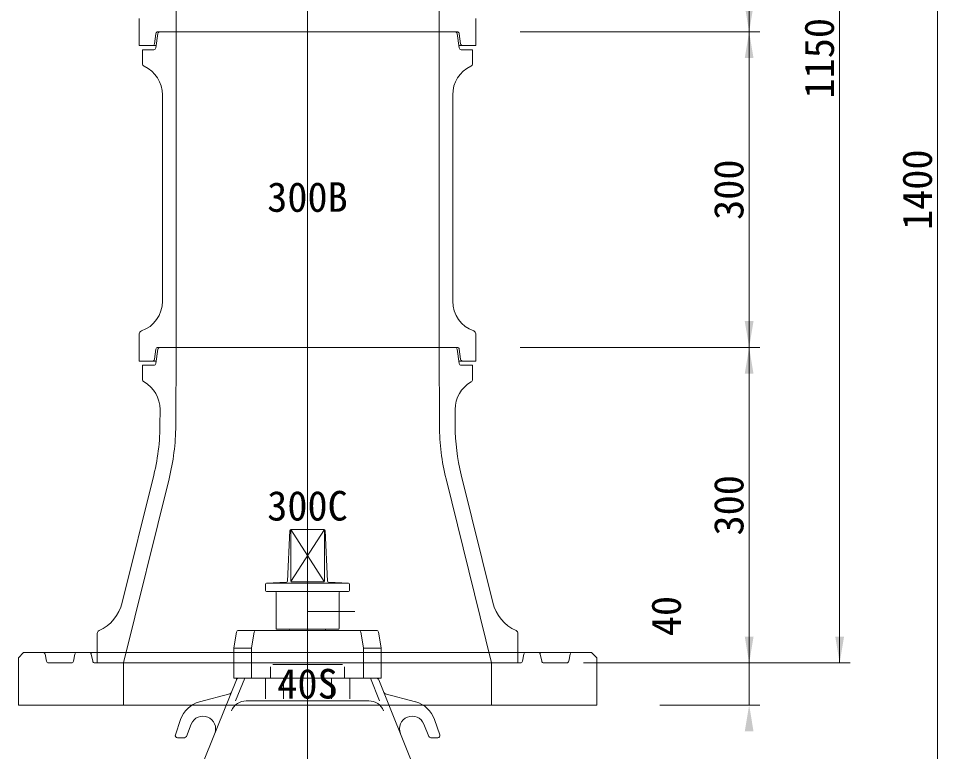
# Model space of a CAD drawing. Units: millimetres, scale not verified. Extents: x -6861 to 6861, y -5221 to 5221.
# Drawn here: x 4348 to 5222, y -552 to 145 of the extents above; entities that cross this region are included whole.
import ezdxf
from ezdxf.enums import TextEntityAlignment as Align

# ---------------------------------------------------------------- set-up
doc = ezdxf.new("R2010")
doc.units = ezdxf.units.MM
doc.header["$LTSCALE"] = 20
for name, color, linetype, lineweight in [('0-4_TEMP', 3, 'Continuous', 18), ('0-5_細線', 7, 'Continuous', 18), ('0-6_仕切弁', 7, 'Continuous', 18), ('0-7_寸法', 1, 'Continuous', 18)]:
    doc.layers.add(name, color=color, linetype=linetype, lineweight=lineweight)
doc.layers.add('0-8_注釈', color=1, linetype='Continuous')
doc.styles.add('ＭＳ ゴシック', font='')
doc.styles.get('ＭＳ ゴシック').set_extended_font_data('MS Gothic')

msp = doc.modelspace()

# ---------------------------------------------------------------- linework, layer by layer
at = {"layer": '0-4_TEMP'}
for p, q in [((4622.8, 332.35), (4622.8, 119.35)), ((4622.8, 132.35), (4622.8, -180.65)), ((4622.8, -13.84), (4622.8, -862.68)), ((4622.8, -127.15), (4622.8, -427.15)), ((4622.8, -315.65), (4622.8, -967.15))]:
    msp.add_line(p, q, dxfattribs=at)
at = {"layer": '0-5_細線'}
for p, q in [((4497.8, 332.35), (4497.8, 132.35)), ((4747.8, 332.35), (4747.8, 132.35)), ((4462.8, 119.35), (4462.8, 145.15)), ((4782.8, 145.15), (4782.8, 119.35)), ((4480.54, 132.35), (4622.8, 132.35)), ((4497.8, 132.35), (4497.8, -167.65)), ((4765.06, 132.35), (4622.8, 132.35)), ((4747.8, 132.35), (4747.8, -167.65)), ((4478.55, 130.62), (4477.21, 121.07)), ((4478.55, 117.06), (4480.55, 130.64)), ((4765.05, 130.64), (4767.05, 117.06)), ((4767.04, 130.62), (4768.38, 121.07)), ((4462.8, 119.35), (4478.89, 119.35)), ((4465.8, 102.32), (4465.8, 115.35)), ((4476.57, 115.35), (4465.8, 115.35)), ((4766.71, 119.35), (4782.8, 119.35)), ((4779.8, 115.35), (4769.02, 115.35)), ((4779.8, 115.35), (4779.8, 102.32)), ((4484.8, -123.74), (4484.8, 72.44)), ((4760.8, 72.44), (4760.8, -123.74)), ((4462.8, -180.65), (4462.8, -154.85)), ((4782.8, -154.85), (4782.8, -180.65)), ((4478.55, -169.38), (4477.21, -178.93)), ((4478.55, -182.94), (4480.55, -169.36)), ((4480.54, -167.65), (4622.8, -167.65)), ((4497.43, -241.99), (4497.8, -167.65)), ((4765.06, -167.65), (4622.8, -167.65)), ((4748.17, -241.99), (4747.8, -167.65)), ((4765.05, -169.36), (4767.05, -182.94)), ((4767.04, -169.38), (4768.38, -178.93)), ((4462.8, -180.65), (4478.89, -180.65)), ((4766.71, -180.65), (4782.8, -180.65)), ((4465.8, -184.65), (4476.57, -184.65)), ((4465.8, -184.65), (4465.8, -197.85)), ((4779.8, -184.65), (4769.02, -184.65)), ((4779.8, -184.65), (4779.8, -197.85)), ((4482.5, -226.7), (4482.43, -241.91)), ((4763.18, -241.95), (4763.1, -226.69)), ((4476.57, -288.96), (4446.56, -410.21)), ((4447.8, -467.65), (4491.13, -292.57)), ((4797.8, -467.65), (4754.46, -292.57)), ((4799.03, -410.21), (4768.97, -288.77)), ((4422.8, -439.62), (4422.8, -467.65)), ((4822.8, -439.62), (4822.8, -467.65)), ((4373.12, -459.26), (4374.48, -466.05)), ((4400.12, -466.05), (4401.48, -459.26)), ((4415.16, -457.65), (4830.44, -457.65)), ((4417.12, -459.26), (4418.48, -466.05)), ((4828.48, -459.26), (4827.12, -466.05)), ((4830.44, -457.65), (4892.8, -457.65)), ((4830.44, -457.65), (4842.16, -457.65)), ((4845.48, -466.05), (4844.12, -459.26)), ((4872.48, -459.26), (4871.12, -466.05)), ((4897.8, -462.65), (4892.8, -457.65)), ((4897.8, -462.65), (4897.8, -507.65)), ((4376.44, -467.65), (4398.16, -467.65)), ((4622.8, -467.65), (4420.44, -467.65)), ((4422.8, -467.65), (4822.8, -467.65)), ((4447.8, -507.65), (4447.8, -467.65)), ((4622.8, -467.65), (4825.16, -467.65)), ((4797.8, -507.65), (4797.8, -467.65)), ((4869.16, -467.65), (4847.44, -467.65)), ((4347.8, -507.65), (4897.8, -507.65))]:
    msp.add_line(p, q, dxfattribs=at)
for points in [[(4352.8, -457.65), (4347.8, -462.65), (4347.8, -507.65)], [(4352.8, -457.65), (4415.16, -457.65), (4403.44, -457.65)]]:
    msp.add_lwpolyline(points, dxfattribs=at)
for centre, radius, start, end in [((4480.54, 130.35), 2, 90, 172.001), ((4482.52, 130.35), 2, 90, 171.634), ((4763.07, 130.35), 2, 8.366, 90), ((4765.06, 130.35), 2, 7.999, 90), ((4475.23, 121.35), 2, 270, 352.001), ((4476.57, 117.35), 2, 270, 351.633), ((4769.02, 117.35), 2, 188.367, 270), ((4770.36, 121.35), 2, 187.999, 270), ((4468.8, 102.32), 3, 180, 244.897), ((4454.8, 72.44), 30, 0, 64.897), ((4790.8, 72.44), 30, 115.103, 180), ((4776.8, 102.32), 3, 295.103, 0), ((4454.8, -123.74), 30, 289.471, 0), ((4790.8, -123.74), 30, 180, 250.529), ((4465.8, -154.85), 3, 109.47, 179.998), ((4779.8, -154.85), 3, 0.002, 70.53), ((4480.54, -169.65), 2, 90, 172.001), ((4482.52, -169.65), 2, 90, 171.634), ((4763.07, -169.65), 2, 8.366, 90), ((4765.06, -169.65), 2, 7.999, 90), ((4475.23, -178.65), 2, 270, 352.001), ((4476.57, -182.65), 2, 270, 351.633), ((4769.02, -182.65), 2, 188.367, 270), ((4770.36, -178.65), 2, 187.999, 270), ((4468.8, -197.85), 3, 180, 240.41), ((4452.5, -226.55), 30, 359.713, 60.41), ((4793.1, -226.54), 30, 119.608, 180.287), ((4776.8, -197.85), 3, 299.608, 0), ((4282.43, -240.91), 200, 346.099, 1.51), ((4282.43, -240.91), 215, 346.099, 359.713), ((4963.17, -240.91), 215, 180.287, 193.901), ((4963.17, -240.95), 200, 180.287, 193.833), ((4407.73, -400.6), 40, 294.84, 346.099), ((4837.86, -400.6), 40, 193.901, 245.161), ((4425.8, -439.62), 3, 114.838, 179.998), ((4819.8, -439.62), 3, 0.002, 65.162), ((4371.16, -459.65), 2, 11.309, 90), ((4403.44, -459.65), 2, 90, 168.691), ((4415.16, -459.65), 2, 11.309, 90), ((4830.44, -459.65), 2, 90, 168.691), ((4842.16, -459.65), 2, 11.309, 90), ((4874.44, -459.65), 2, 90, 168.691), ((4376.44, -465.65), 2, 191.309, 270), ((4398.16, -465.65), 2, 270, 348.691), ((4420.44, -465.65), 2, 191.309, 270), ((4825.16, -465.65), 2, 270, 348.691), ((4847.44, -465.65), 2, 191.309, 270), ((4869.16, -465.65), 2, 270, 348.691)]:
    msp.add_arc(centre, radius, start, end, dxfattribs=at)
at = {"layer": '0-6_仕切弁'}
for p, q in [((4606.8, -340.68), (4638.57, -390.29)), ((4606.8, -389.65), (4606.8, -340.68)), ((4607, -340.65), (4638.59, -340.65)), ((4638.8, -340.68), (4607.03, -390.29)), ((4638.8, -389.65), (4638.8, -340.68)), ((4603.84, -389.75), (4606, -341.61)), ((4639.59, -341.61), (4641.76, -389.75)), ((4582.8, -398.65), (4582.8, -392.65)), ((4602.89, -390.7), (4583.75, -391.65)), ((4583.8, -391.65), (4661.8, -391.65)), ((4607.8, -390.65), (4637.8, -390.65)), ((4642.71, -390.7), (4661.85, -391.65)), ((4662.8, -392.65), (4662.8, -398.65)), ((4583.8, -399.65), (4661.8, -399.65)), ((4592.8, -400.65), (4592.8, -434.65)), ((4652.8, -400.65), (4652.8, -434.65)), ((4622.8, -418.65), (4667.8, -418.65)), ((4688.3, -436.65), (4557.3, -436.65)), ((4593.8, -435.65), (4651.8, -435.65)), ((4605.47, -436.65), (4606.05, -435.65)), ((4639.55, -435.65), (4640.12, -436.65)), ((4555.32, -438.32), (4552.82, -453.32)), ((4572.13, -438.32), (4569.63, -453.32)), ((4673.46, -438.32), (4675.96, -453.32)), ((4690.27, -438.32), (4692.77, -453.32)), ((4552.8, -453.49), (4569.6, -453.49)), ((4552.8, -482.15), (4552.8, -453.65)), ((4569.6, -482.15), (4569.6, -453.65)), ((4692.79, -453.49), (4675.99, -453.49)), ((4675.99, -482.15), (4675.99, -453.65)), ((4692.8, -482.15), (4692.8, -453.65)), ((4587.64, -471.15), (4587.64, -482.15)), ((4589.64, -469.15), (4655.95, -469.15)), ((4657.95, -471.15), (4657.95, -482.15)), ((4555.15, -483.51), (4511.45, -591.78)), ((4692.8, -482.15), (4552.8, -482.15)), ((4563.01, -482.15), (4554.33, -503.65)), ((4555.3, -482.15), (4555.3, -482.77)), ((4582.7, -482.15), (4582.7, -501.65)), ((4599.88, -482.15), (4599.88, -501.65)), ((4645.71, -482.15), (4645.71, -501.65)), ((4662.9, -482.15), (4662.9, -501.65)), ((4682.59, -482.15), (4691.26, -503.65)), ((4690.3, -482.15), (4690.3, -482.77)), ((4690.44, -483.51), (4734.14, -591.78)), ((4548.88, -496.91), (4519.99, -504.65)), ((4696.71, -496.91), (4725.6, -504.65)), ((4681.14, -503.65), (4564.45, -503.65)), ((4497.13, -536.01), (4502.11, -521.39)), ((4748.47, -536.01), (4743.49, -521.39)), ((4507.52, -537.4), (4512.24, -525.71)), ((4738.08, -537.4), (4733.36, -525.71)), ((4505.66, -538.65), (4499.02, -538.65)), ((4739.93, -538.65), (4746.57, -538.65))]:
    msp.add_line(p, q, dxfattribs=at)
for centre, radius, start, end in [((4607, -341.65), 1, 90, 177.423), ((4638.59, -341.65), 1, 2.577, 90), ((4583.8, -392.65), 1, 90, 180), ((4602.84, -389.7), 1, 272.859, 357.423), ((4607.8, -389.65), 1, 180, 270), ((4637.8, -389.65), 1, 270, 0), ((4642.75, -389.7), 1, 182.577, 267.141), ((4661.8, -392.65), 1, 0, 90), ((4583.8, -398.65), 1, 180, 270), ((4591.8, -400.65), 1, 0, 90), ((4653.8, -400.65), 1, 90, 180), ((4661.8, -398.65), 1, 270, 0), ((4557.3, -438.65), 2, 90, 170.538), ((4574.1, -438.65), 2, 90, 170.538), ((4593.8, -434.65), 1, 180, 270), ((4651.8, -434.65), 1, 270, 0), ((4671.49, -438.65), 2, 9.462, 90), ((4688.3, -438.65), 2, 9.462, 90), ((4554.8, -453.65), 2, 170.538, 180), ((4571.6, -453.65), 2, 170.538, 180), ((4673.99, -453.65), 2, 0, 9.462), ((4690.8, -453.65), 2, 0, 9.462), ((4553.3, -482.77), 2, 338.018, 0), ((4521.43, -441.26), 53.87, 308.956, 310.618), ((4724.17, -441.26), 53.87, 229.382, 231.044), ((4692.3, -482.77), 2, 180, 201.982), ((4548.37, -494.98), 2, 285, 338.018), ((4697.23, -494.98), 2, 201.982, 255), ((4526.72, -529.77), 26, 105, 161.197), ((4564.45, -518.65), 15, 90, 158.018), ((4681.14, -518.65), 15, 21.982, 90), ((4718.88, -529.77), 26, 18.803, 75), ((4523.37, -530.2), 12, 338.018, 158.018), ((4722.23, -530.2), 12, 21.982, 201.982), ((4499.02, -536.65), 2, 161.197, 270), ((4505.66, -536.65), 2, 270, 338.018), ((4739.93, -536.65), 2, 201.982, 270), ((4746.57, -536.65), 2, 270, 18.803)]:
    msp.add_arc(centre, radius, start, end, dxfattribs=at)
at = {"layer": '0-7_寸法'}
for p, q in [((5042.74, -507.65), (5042.74, 682.35)), ((5128.79, -467.65), (5128.79, 682.35)), ((5221.96, -717.65), (5221.96, 682.35)), ((4825.06, 132.35), (5052.74, 132.35)), ((4825.06, 132.35), (5052.74, 132.35)), ((4825.06, -167.65), (5052.74, -167.65)), ((4825.06, -167.65), (5052.74, -167.65)), ((4885.16, -467.65), (5138.79, -467.65)), ((4885.16, -467.65), (5052.74, -467.65)), ((4885.16, -467.65), (5052.74, -467.65)), ((4957.8, -507.65), (5052.74, -507.65))]:
    msp.add_line(p, q, dxfattribs=at)
for points in [[(5038.57, 157.35), (5042.74, 132.35), (5046.9, 157.35)], [(5038.57, 107.35), (5042.74, 132.35), (5046.9, 107.35)], [(5038.57, -142.65), (5042.74, -167.65), (5046.9, -142.65)], [(5038.57, -192.65), (5042.74, -167.65), (5046.9, -192.65)], [(5038.57, -442.65), (5042.74, -467.65), (5046.9, -442.65)], [(5038.57, -442.65), (5042.74, -467.65), (5046.9, -442.65)], [(5124.63, -442.65), (5128.79, -467.65), (5132.96, -442.65)], [(5038.57, -532.65), (5042.74, -507.65), (5046.9, -532.65)]]:
    msp.add_solid(points, dxfattribs=at)

# ---------------------------------------------------------------- texts
at = {"layer": '0-7_寸法', "style": 'ＭＳ ゴシック'}
for s, p in [('1150', (5131.83, 68.95)), ('1400', (5225, -56.05)), ('300', (5045.78, -46.45)), ('300', (5045.78, -346.45)), ('40', (4986.3, -442.18))]:
    msp.add_text(s, height=28.15, rotation=90, dxfattribs=at).set_placement(p, align=Align.BOTTOM_LEFT)
at = {"layer": '0-8_注釈', "style": 'ＭＳ ゴシック'}
for s, p in [('300B', (4584.4, -47.19)), ('300C', (4584.4, -340.69)), ('40S', (4594, -509.89))]:
    msp.add_text(s, height=28.15, dxfattribs=at).set_placement(p, align=Align.BOTTOM_LEFT)

doc.saveas('drawing.dxf')
